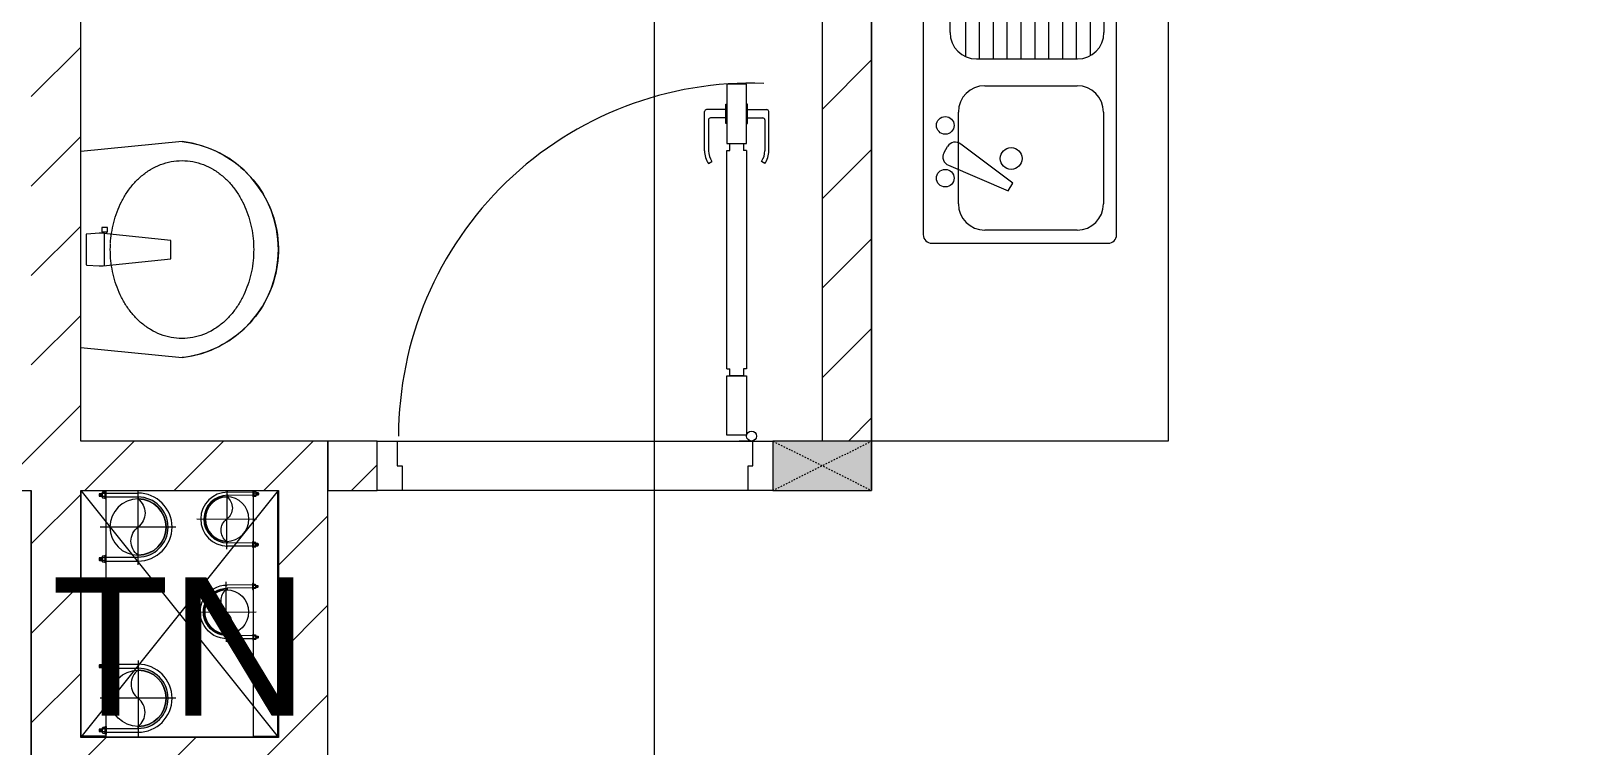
# Model space of a CAD drawing. Header units: millimetres. Extents: x 962 to 241049, y -15958 to 84407.
# Drawn here: x 148957 to 152115, y 30520 to 31966 of the extents above; entities that cross this region are included whole.
import ezdxf

# ---------------------------------------------------------------- set-up
doc = ezdxf.new("R2010")
doc.units = ezdxf.units.MM
doc.linetypes.add('Dash', pattern=[6, 3, -3])
doc.linetypes.add('IMPORT-CENTER _3_', pattern=[10.16, 6.35, -1.27, 1.27, -1.27])
for name, color, linetype, lineweight in [('0-1', 7, 'Continuous', 5), ('0-2', 250, 'Continuous', 9), ('A-ANNO-DIMS', 211, 'Continuous', 9), ('A-ANNO-DIMS-160', 211, 'Continuous', 9), ('A-DETL-GENF-1', 9, 'Continuous', 9), ('A-DOOR-1', 254, 'Continuous', 9), ('A-DOOR-2', 9, 'Continuous', 9), ('A-FLOR-1', 250, 'Continuous', 9), ('A-FLOR-2', 9, 'Continuous', 9), ('A-WALL-1', 253, 'Continuous', 18), ('A-WALL-2', 9, 'Continuous', 9), ('A-WALL-3', 113, 'Continuous', 18), ('A-WALL-PATT-1', 10, 'Continuous', 9), ('A-WALL-PATT-2', 111, 'Continuous', 9), ('G-ANNO-TEXT-1', 7, 'Continuous', 9), ('G-IMPT', 8, 'Continuous', 9), ('G-IMPT-2', 8, 'IMPORT-CENTER _3_', 9), ('I-FURN', 30, 'Continuous', 9), ('I-FURN-1', 254, 'Continuous', 9), ('M-EQPM', 50, 'Continuous', 9), ('P-SANR-FIXT-1', 254, 'Continuous', 9), ('S-COLS', 52, 'Continuous', 9), ('S-COLS-4', 254, 'Continuous', 9), ('S-COLS-5', 253, 'Continuous', 18), ('S-COLS-HDLN-1', 9, 'Dash', 9)]:
    doc.layers.add(name, color=color, linetype=linetype, lineweight=lineweight)
doc.styles.add('Arial_10', font='arial_0.ttf', dxfattribs={"height": 280})
doc.styles.add('UTM Avo', font='UTM Avo.ttf', dxfattribs={"width": 0.9, "height": 400})
doc.dimstyles.new('1_Dim_chi_tiet_2_5', dxfattribs={"dimscale": 304.8, "dimtxt": 399.720379, "dimasz": 0.629921, "dimexe": 0.524934, "dimexo": 0.0625, "dimgap": 0.052493, "dimtad": 1, "dimdec": 0, "dimrnd": 5, "dimzin": 0, "dimdsep": 46, "dimtxsty": 'UTM Avo', "dimblk1": 'OBLIQUE', "dimblk2": 'OBLIQUE', "dimsah": 1, "dimcen": 0.09, "dimdle": 0.524934, "dimazin": 0, "dimtfac": 1, "dimtdec": 4, "dimtix": 1, "dimtmove": 0, "dimatfit": 3, "dimfxl": 1.049869, "dimfxlon": 1, "dimtvp": 1, "dimtolj": 1, "dimtzin": 0, "dimarcsym": 2})
pattern_1 = [(45, (0, 0), (-90.50967, 90.50967), [])]
pattern_2 = [(45, (63179.03, 0), (-90.50967, 90.50967), [])]

# ---------------------------------------------------------------- blocks, each defined once
blk = doc.blocks.new('NCV_TKTC_KET CAU_rvt-1-TKCS_MB TẦNG 1')
at = {"layer": 'A-FLOR-1'}
blk.add_line((86277.6, 30537.9), (85877.7, 30537.9), dxfattribs=at)
blk = doc.blocks.new('HE BEP B_ - HE BEP B_-440115-TKCS_MB TẦNG 1')
at = {"layer": 'I-FURN'}
for p, q in [((599.3, 521.3), (1380.9, 521.3)), ((569.3, 491.3), (569.3, 119.3)), ((1410.9, 491.3), (1410.9, 119.3)), ((679.8, 418.4), (675.4, 414)), ((675.4, 414), (704.6, 384.9)), ((709, 389.3), (679.8, 418.4)), ((897.4, 421.2), (868.3, 392)), ((872.7, 387.6), (901.8, 416.8)), ((901.8, 416.8), (897.4, 421.2)), ((1078.5, 416.8), (1082.9, 421.2)), ((1107.6, 387.6), (1078.5, 416.8)), ((1082.9, 421.2), (1112, 392)), ((1271.3, 389.3), (1300.4, 418.4)), ((1304.8, 414), (1275.7, 384.9)), ((1300.4, 418.4), (1304.8, 414)), ((704.6, 384.9), (709, 389.3)), ((868.3, 392), (872.7, 387.6)), ((1112, 392), (1107.6, 387.6)), ((1275.7, 384.9), (1271.3, 389.3)), ((672.7, 196.4), (701.8, 225.6)), ((706.2, 221.2), (677.1, 192.1)), ((701.8, 225.6), (706.2, 221.2)), ((865.5, 223.9), (869.9, 228.3)), ((894.6, 194.8), (865.5, 223.9)), ((869.9, 228.3), (899, 199.2)), ((1110.3, 228.3), (1081.2, 199.2)), ((1085.6, 194.8), (1114.7, 223.9)), ((1114.7, 223.9), (1110.3, 228.3)), ((1278.4, 225.6), (1274, 221.2)), ((1274, 221.2), (1303.2, 192.1)), ((1307.6, 196.4), (1278.4, 225.6)), ((677.1, 192.1), (672.7, 196.4)), ((899, 199.2), (894.6, 194.8)), ((1081.2, 199.2), (1085.6, 194.8)), ((1303.2, 192.1), (1307.6, 196.4)), ((656.9, 130.4), (656.9, 126.5)), ((689.4, 130.4), (656.9, 130.4)), ((656.9, 126.5), (689.4, 126.5)), ((689.4, 126.5), (689.4, 130.4)), ((1290.8, 126.5), (1290.8, 130.4)), ((1290.8, 130.4), (1323.3, 130.4)), ((1323.3, 126.5), (1290.8, 126.5)), ((1323.3, 130.4), (1323.3, 126.5)), ((599.3, 89.3), (1380.9, 89.3))]:
    blk.add_line(p, q, dxfattribs=at)
for centre, radius in [((787.2, 306.6), 142.6), ((1193, 306.6), 142.6), ((787.2, 306.6), 131.3), ((1193, 306.6), 131.3), ((787.2, 306.6), 87.2), ((1193, 306.6), 87.2), ((787.2, 306.6), 43.6), ((1193, 306.6), 43.6), ((787.2, 306.6), 30.9), ((1193, 306.6), 30.9)]:
    blk.add_circle(centre, radius, dxfattribs=at)
for centre, radius, start, end in [((599.3, 491.3), 30, 90, 180), ((1380.9, 491.3), 30, 0, 90), ((690.4, 128.8), 33.5, 163.9419, 180), ((690.4, 128.8), 33.5, 180, 196.0581), ((681.9, 131.3), 24.7, 145.204, 163.9419), ((673.1, 128.4), 11.6, 9.9102, 170.0898), ((673.1, 128.4), 11.6, 189.7177, 350.2823), ((676.6, 135), 18.1, 120.7976, 145.204), ((673.2, 140.7), 11.5, 90, 120.7976), ((673.2, 140.7), 11.5, 59.2024, 90), ((669.8, 135), 18.1, 34.796, 59.2024), ((664.4, 131.3), 24.7, 16.0581, 34.796), ((655.9, 128.8), 33.5, 0, 16.0581), ((655.9, 128.8), 33.5, 343.9419, 0), ((1324.3, 128.8), 33.5, 163.9419, 180), ((1324.3, 128.8), 33.5, 180, 196.0581), ((1315.8, 131.3), 24.7, 145.204, 163.9419), ((1310.5, 135), 18.1, 120.7976, 145.204), ((1307.2, 128.4), 11.6, 9.9102, 170.0898), ((1307.2, 128.4), 11.6, 189.7177, 350.2823), ((1307.1, 140.7), 11.5, 90, 120.7976), ((1307.1, 140.7), 11.5, 59.2024, 90), ((1303.7, 135), 18.1, 34.796, 59.2024), ((1298.3, 131.3), 24.7, 16.0581, 34.796), ((1289.8, 128.8), 33.5, 0, 16.0581), ((1289.8, 128.8), 33.5, 343.9419, 0), ((599.3, 119.3), 30, 180, 270), ((681.9, 126.4), 24.7, 196.0581, 214.796), ((676.6, 122.6), 18.1, 214.796, 239.2024), ((673.2, 116.9), 11.5, 239.2024, 270), ((673.2, 116.9), 11.5, 270, 300.7976), ((669.8, 122.6), 18.1, 300.7976, 325.204), ((664.4, 126.4), 24.7, 325.204, 343.9419), ((1315.8, 126.4), 24.7, 196.0581, 214.796), ((1310.5, 122.6), 18.1, 214.796, 239.2024), ((1307.1, 116.9), 11.5, 239.2024, 270), ((1307.1, 116.9), 11.5, 270, 300.7976), ((1303.7, 122.6), 18.1, 300.7976, 325.204), ((1298.3, 126.4), 24.7, 325.204, 343.9419), ((1380.9, 119.3), 30, 270, 0)]:
    blk.add_arc(centre, radius, start, end, dxfattribs=at)
at = {"layer": 'I-FURN-1'}
for p, q in [((2000, 600), (2000, 0)), ((2000, 0), (2000, 600)), ((2000, 0), (0, 0)), ((0, 0), (2000, 0)), ((0, 0), (0, -1600)), ((0, 0), (0, -1600)), ((-495.6, -337.9), (-495.6, -1182.5)), ((-121.9, -320.4), (-478.1, -320.4)), ((-388, -347.1), (-183.5, -347.1)), ((-382.2, -347.1), (-382.2, -827.2)), ((-354.2, -347.1), (-354.2, -827.2)), ((-326.2, -347.1), (-326.2, -827.2)), ((-298.2, -347.1), (-298.2, -827.2)), ((-270.2, -347.1), (-270.2, -827.2)), ((-242.2, -347.1), (-242.2, -827.2)), ((-214.2, -347.1), (-214.2, -827.2)), ((-186.2, -347.1), (-186.2, -827.2)), ((-104.4, -1182.5), (-104.4, -337.9)), ((-410.2, -351.9), (-410.2, -822.3)), ((-158.2, -353.5), (-158.2, -820.8)), ((-441.3, -773.8), (-441.3, -400.4)), ((-130.2, -400.4), (-130.2, -773.8)), ((-183.5, -827.2), (-388, -827.2)), ((-371.1, -881.2), (-184.4, -881.2)), ((-424.5, -1120), (-424.5, -934.5)), ((-131.1, -934.5), (-131.1, -1120)), ((-453.5, -1016.6), (-446.4, -1004.2)), ((-314.6, -1078.3), (-419.7, -999.4)), ((-444.4, -1042.1), (-323.5, -1093.7)), ((-323.5, -1093.7), (-314.6, -1078.3)), ((-478.1, -1200), (-121.9, -1200)), ((-184.4, -1173.3), (-371.1, -1173.3)), ((0, -1600), (-600, -1600)), ((0, -1600), (-600, -1600))]:
    blk.add_line(p, q, dxfattribs=at)
for centre, radius in [((-451.1, -961.5), 17.8), ((-317.8, -1028.4), 22.2), ((-451.1, -1068.2), 17.8)]:
    blk.add_circle(centre, radius, dxfattribs=at)
for centre, radius, start, end in [((-478.1, -337.9), 17.5, 90, 180), ((-388, -400.4), 53.3, 90, 180), ((-183.5, -400.4), 53.3, 0, 90), ((-121.9, -337.9), 17.5, 360, 90), ((-388, -773.8), 53.3, 180, 270), ((-183.5, -773.8), 53.3, 270, 0), ((-371.1, -934.5), 53.3, 90, 180), ((-184.4, -934.5), 53.3, 0, 90), ((-431, -1013.1), 17.8, 50.5382, 150.0479), ((-438.1, -1025.5), 17.8, 150.0479, 249.4621), ((-371.1, -1120), 53.3, 180, 270), ((-184.4, -1120), 53.3, 270, 0), ((-478.1, -1182.5), 17.5, 180, 270), ((-121.9, -1182.5), 17.5, 270, 360)]:
    blk.add_arc(centre, radius, start, end, dxfattribs=at)
blk = doc.blocks.new('bonruatreo - Chậu rửa-V43-TKCS_MB TẦNG 1')
at = {"layer": 'P-SANR-FIXT-1'}
for p, q in [((-218.6, 205), (-198.4, 0)), ((198.4, 0), (218.6, 205)), ((-18.5, 182.5), (-32.2, 52.9)), ((18.5, 182.5), (-18.5, 182.5)), ((33, 45.4), (18.5, 182.5)), ((-35.6, 54.2), (-44.7, 54.2)), ((-44.7, 54.2), (-44.7, 42.8)), ((-44.7, 42.8), (-35.6, 42.8)), ((-35.6, 52.9), (-35.6, 54.2)), ((-32.2, 52.9), (-35.6, 52.9)), ((-35.6, 44.2), (-35.6, 52.9)), ((-35.6, 42.8), (-35.6, 44.2)), ((-35.6, 44.2), (-33.1, 44.2)), ((-32.2, 52.9), (-33.1, 44.2)), ((-33, 37.3), (-31.4, 12.2)), ((32.7, 48.5), (-32.7, 48.5)), ((31.4, 12.2), (33, 37.3)), ((-30.2, 11), (30.2, 11))]:
    blk.add_line(p, q, dxfattribs=at)
at = {"layer": 'P-SANR-FIXT-1', "flags": 128}
blk.add_lwpolyline([(-218.6, 205), (-217.4, 213.7), (-215.9, 222.4), (-214, 231), (-211.8, 239.5), (-209.3, 247.9), (-206.4, 256.2), (-203.2, 264.4), (-199.6, 272.5), (-195.8, 280.4), (-191.6, 288.1), (-187.1, 295.7), (-182.3, 303.1), (-177.3, 310.3), (-171.9, 317.3), (-166.3, 324.1), (-160.4, 330.6), (-154.2, 336.9), (-147.8, 342.9), (-141.2, 348.7), (-134.3, 354.2), (-127.3, 359.4), (-120, 364.4), (-112.5, 369), (-104.9, 373.4), (-97.1, 377.4), (-89.1, 381.2), (-81, 384.6), (-72.7, 387.6), (-64.4, 390.4), (-55.9, 392.8), (-47.3, 394.8), (-38.7, 396.6), (-30, 397.9), (-21.3, 399), (-12.5, 399.6), (-3.7, 400), (5.1, 399.9), (13.9, 399.6), (22.6, 398.8), (31.4, 397.8), (40.1, 396.3), (48.7, 394.5), (57.2, 392.4), (65.7, 390), (74, 387.2), (82.2, 384.1), (90.3, 380.6), (98.3, 376.8), (106.1, 372.7), (113.7, 368.3), (121.1, 363.6), (128.4, 358.7), (135.4, 353.4), (142.2, 347.8), (148.8, 342), (155.2, 335.9), (161.3, 329.6), (167.2, 323), (172.8, 316.2), (178.1, 309.2), (183.1, 302), (187.8, 294.6), (192.2, 287), (196.4, 279.2), (200.2, 271.3), (203.7, 263.2), (206.8, 255), (209.7, 246.6), (212.2, 238.2), (214.3, 229.7), (216.1, 221.1), (217.6, 212.4), (218.6, 205)], dxfattribs=at)
at = {"layer": 'P-SANR-FIXT-1'}
for centre, radius, start, end in [((0, 180), 220, 6.525, 173.475), ((5.5, 41.4), 38.7, 175.8543, 186.034), ((-5.5, 41.4), 38.7, 353.966, 6.034), ((-30.1, 12.3), 1.3, 183.5997, 268.7722), ((30.1, 12.3), 1.3, 271.2278, 356.4003)]:
    blk.add_arc(centre, radius, start, end, dxfattribs=at)
for points in [[(-180, 205), (-180, 212.4), (-178.6, 227.3), (-172.4, 248.8), (-162.5, 268.9), (-149.4, 287), (-133.8, 303), (-116.1, 316.6), (-96.9, 327.9), (-76.5, 336.8), (-55.2, 343.5), (-33.3, 347.9), (-11.2, 350.1), (11.1, 350.1), (33.3, 347.9), (55.2, 343.5), (76.5, 336.8), (96.9, 327.9), (116.1, 316.6), (133.8, 302.9), (149.5, 287), (162.5, 268.8), (172.4, 248.8), (178.6, 227.3), (180, 212.4), (180, 205)], [(11.1, 60.3), (3.7, 59.9), (-3.7, 59.9), (-11.1, 60.3)]]:
    blk.add_open_spline(points, degree=3, dxfattribs=at)
for points, knots in [([(-12.2, 60.3), (-19.3, 60.7), (-33.7, 62.2), (-55.2, 66.5), (-76.5, 73.2), (-96.9, 82.1), (-116.1, 93.4), (-133.8, 107), (-149.4, 123), (-162.5, 141.1), (-172.4, 161.2), (-178.6, 182.7), (-180, 197.6), (-180, 205)], [-0.4761302, -0.4761302, -0.4761302, -0.4761302, -0.4347826, -0.3913043, -0.3478261, -0.3043478, -0.2608696, -0.2173913, -0.173913, -0.1304348, -0.0869565, -0.0434783, 0, 0, 0, 0]), ([(180, 205), (180, 197.6), (178.6, 182.7), (172.4, 161.2), (162.5, 141.2), (149.5, 123), (133.8, 107.1), (116.1, 93.4), (96.9, 82.1), (76.5, 73.2), (55.2, 66.5), (33.7, 62.2), (19.3, 60.7), (12.2, 60.3)], [-1, -1, -1, -1, -0.9565217, -0.9130435, -0.8695652, -0.826087, -0.7826087, -0.7391304, -0.6956522, -0.6521739, -0.6086957, -0.5652174, -0.5238765, -0.5238765, -0.5238765, -0.5238765])]:
    blk.add_open_spline(points, degree=3, knots=knots, dxfattribs=at)
blk = doc.blocks.new('DOOR_CW_01 CANH MO-PANEL KINH - DIG_02-800x2200-CỬA NHÔM KÍNH-V44-TKCS_MB TẦNG 1')
at = {"layer": 'A-DETL-GENF-1'}
for p, q in [((-347, -182), (-347, -62)), ((-347, -62), (-307, -62)), ((-307, -62), (-307, -182)), ((-307, -182), (-347, -182)), ((-341, -196), (-341, -182)), ((-341, -182), (-313, -182)), ((-313, -182), (-313, -196)), ((-347, -196), (-341, -196)), ((-347, -638), (-347, -196)), ((-307, -196), (-313, -196)), ((-307, -196), (-307, -638)), ((-383.9, -611.2), (-377.3, -615.8)), ((-270.1, -611.2), (-276.7, -615.8)), ((-392, -637), (-392, -716.5)), ((-384, -699.5), (-384, -637)), ((-347, -638), (-341, -638)), ((-307, -652), (-347, -652)), ((-347, -652), (-347, -772)), ((-341, -652), (-341, -638)), ((-313, -652), (-341, -652)), ((-307, -638), (-313, -638)), ((-313, -638), (-313, -652)), ((-307, -772), (-307, -652)), ((-270, -699.5), (-270, -637)), ((-262, -637), (-262, -716.5)), ((-349, -692.2), (-349, -731.8)), ((-347, -692.2), (-349, -692.2)), ((-347, -692.2), (-347, -731.8)), ((-307, -692.2), (-307, -731.8)), ((-307, -692.2), (-305, -692.2)), ((-305, -692.2), (-305, -731.8)), ((-349, -720.5), (-388, -720.5)), ((-349, -703.5), (-380, -703.5)), ((-305, -703.5), (-274, -703.5)), ((-305, -720.5), (-266, -720.5)), ((-349, -731.8), (-347, -731.8)), ((-305, -731.8), (-307, -731.8)), ((-347, -772), (-307, -772))]:
    blk.add_line(p, q, dxfattribs=at)
blk.add_circle((-357, -60), 10, dxfattribs=at)
for centre, radius, start, end in [((-357, -60), 714, 268, 0), ((-347, -637), 45, 145, 180), ((-347, -637), 37, 145, 180), ((-307, -637), 37, 0, 35), ((-307, -637), 45, 360, 35), ((-388, -716.5), 4, 180, 270), ((-380, -699.5), 4, 180, 270), ((-274, -699.5), 4, 270, 0), ((-266, -716.5), 4, 270, 0)]:
    blk.add_arc(centre, radius, start, end, dxfattribs=at)
at = {"layer": 'A-DOOR-2'}
for p, q in [((-400, 50), (-350, 50)), ((-350, 50), (-350, 0)), ((350, 0), (350, 50)), ((350, 50), (400, 50)), ((400, 50), (400, -50)), ((-360, 0), (-360, -50)), ((-350, 0), (-360, 0)), ((360, 0), (350, 0)), ((360, -50), (360, 0)), ((-360, -50), (-400, -50)), ((-357, -50), (-332, -50)), ((400, -50), (360, -50))]:
    blk.add_line(p, q, dxfattribs=at)
blk = doc.blocks.new('G1_SOF - BO TRU - 100x200-745959-TKCS_MB TẦNG 1')
at = {"layer": 'S-COLS'}
blk.add_hatch(color=256, dxfattribs=at).paths.add_polyline_path([(50, -100), (50, 100), (-50, 100), (-50, -100)])
at = {"layer": 'S-COLS-5'}
for p, q in [((50, 100), (-50, 100)), ((-50, 100), (-50, -100)), ((50, -100), (50, 100)), ((-50, -100), (50, -100))]:
    blk.add_line(p, q, dxfattribs=at)
at = {"layer": 'S-COLS-HDLN-1'}
for p, q in [((50, 100), (-50, -100)), ((-50, 100), (50, -100))]:
    blk.add_line(p, q, dxfattribs=at)
blk = doc.blocks.new('NCV_TKTC_TANG 1_rvt-1-TKCS_MB TẦNG 1')
at = {"layer": 'A-WALL-PATT-1'}
h = blk.add_hatch(dxfattribs=at)
h.set_pattern_fill('FP_1', color=256, style=0, pattern_type=2)
h.set_pattern_definition(pattern_1)
h.paths.add_polyline_path([(87477.6, 31136.9), (87477.6, 33336.9), (87377.6, 33336.9), (87377.6, 31136.9)])
h = blk.add_hatch(dxfattribs=at)
h.set_pattern_fill('FP_1', color=256, style=0, pattern_type=2)
h.set_pattern_definition(pattern_1)
h.paths.add_polyline_path([(86477.6, 31036.9), (86477.6, 31136.9), (86377.6, 31136.9), (86377.6, 31036.9)])
h.paths.add_polyline_path([(87277.6, 31036.9), (87277.6, 31036.9), (87277.6, 31136.9)])
at = {"layer": 'A-FLOR-2'}
for p, q in [((87477.6, 33336.9), (87477.6, 31036.9)), ((85777.6, 30436.9), (85777.6, 31036.9)), ((87227.6, 31036.9), (86527.6, 31036.9))]:
    blk.add_line(p, q, dxfattribs=at)
at = {"layer": 'A-WALL-1'}
for p, q in [((87377.6, 33336.9), (87377.6, 31136.9)), ((87477.6, 31136.9), (87477.6, 33336.9)), ((86477.6, 31136.9), (86377.6, 31136.9)), ((86377.6, 31136.9), (86377.6, 31036.9)), ((86477.6, 31036.9), (86477.6, 31136.9)), ((86377.6, 31036.9), (86477.6, 31036.9))]:
    blk.add_line(p, q, dxfattribs=at)
at = {"layer": 'A-WALL-2'}
for p, q in [((86517.6, 31136.9), (87237.6, 31136.9)), ((87227.6, 31036.9), (86527.6, 31036.9))]:
    blk.add_line(p, q, dxfattribs=at)
at = {"layer": 'A-DOOR-1', "rotation": 180}
blk.add_blockref('DOOR_CW_01 CANH MO-PANEL KINH - DIG_02-800x2200-CỬA NHÔM KÍNH-V44-TKCS_MB TẦNG 1', (86877.6, 31086.9), dxfattribs=at)
at = {"layer": 'I-FURN-1'}
blk.add_blockref('HE BEP B_ - HE BEP B_-440115-TKCS_MB TẦNG 1', (88077.6, 32736.9), dxfattribs=at)
at = {"layer": 'P-SANR-FIXT-1', "rotation": 269.9999999999997}
blk.add_blockref('bonruatreo - Chậu rửa-V43-TKCS_MB TẦNG 1', (85877.6, 31524.2), dxfattribs=at)
at = {"layer": 'S-COLS-4', "rotation": 89.9999999999993}
blk.add_blockref('G1_SOF - BO TRU - 100x200-745959-TKCS_MB TẦNG 1', (87377.6, 31086.9), dxfattribs=at)
blk = doc.blocks.new('TKTC_XREF_251221_MB TANG 1 - TKTC_XREF_260130_MB TANG 1_dwg_$cc-4202111-TKCS_MB TẦNG 1')
at = {"layer": 'G-IMPT'}
blk.add_circle((0, 0), 0.5, dxfattribs=at)
for centre, radius, start, end in [((0, 0), 0.5, 90, 270), ((0.188, 0.25), 0.313, 126.8699, 233.1301), ((-0.188, -0.25), 0.313, 306.8699, 53.1301)]:
    blk.add_arc(centre, radius, start, end, dxfattribs=at)
at = {"layer": 'G-IMPT-2'}
for p, q in [((0, -0.673), (0, 0.65)), ((-0.673, 0), (0.673, 0))]:
    blk.add_line(p, q, dxfattribs=at)
blk = doc.blocks.new('TKTC_XREF_251221_MB TANG 1 - TKTC_XREF_260130_MB TANG 1_dwg_CUM U_DN100-4202112-TKCS_MB TẦNG 1')
at = {"layer": 'G-IMPT'}
blk.add_hatch(color=256, dxfattribs=at).paths.add_polyline_path([(0, 61), (0, 57), (14.8, 55.1), (28.5, 49.4), (40.3, 40.3), (49.4, 28.5), (55.1, 14.8), (57, 0), (55.1, -14.8), (49.4, -28.5), (40.3, -40.3), (28.5, -49.4), (14.8, -55.1), (0, -57), (0, -61), (15.8, -58.9), (30.5, -52.8), (43.1, -43.1), (52.8, -30.5), (59.7, -9.6), (61, 0), (58.9, 15.8), (52.8, 30.5), (43.1, 43.1), (30.5, 52.8), (15.8, 58.9)])
for p, q in [((-79.1, 66.6), (-79.1, 63.4)), ((-76.6, 66.6), (-76.6, 63.4)), ((-74.6, 66.6), (-74.6, 63.4)), ((-72.7, 69.3), (-72.7, 60.7)), ((-66.9, 67.9), (-71.7, 67.9)), ((-65, 69), (0, 69)), ((-66.9, 62.1), (-71.7, 62.1)), ((-72.7, -60.7), (-72.7, -69.3)), ((-66.9, -62.1), (-71.7, -62.1)), ((-79.1, -63.4), (-79.1, -66.6)), ((-76.6, -63.4), (-76.6, -66.6)), ((-74.6, -63.4), (-74.6, -66.6)), ((-66.9, -67.9), (-71.7, -67.9)), ((-65, -69), (0, -69))]:
    blk.add_line(p, q, dxfattribs=at)
at = {"layer": 'G-IMPT', "flags": 128}
for points in [[(-72.7, 67.6), (-78.1, 67.6), (-78.1, 62.4), (-72.7, 62.4)], [(-71.7, 59.2), (-66.9, 59.2), (-66.9, 70.8), (-71.7, 70.8)], [(-66.9, 70.8), (-66.9, 72.7), (-65, 72.7), (-65, 57.3), (-66.9, 57.3), (-66.9, 59.2)], [(-65, 61), (0, 61), (0, 57)], [(-72.7, -62.4), (-78.1, -62.4), (-78.1, -67.6), (-72.7, -67.6)], [(-71.7, -70.8), (-66.9, -70.8), (-66.9, -59.2), (-71.7, -59.2)], [(-66.9, -59.2), (-66.9, -57.3), (-65, -57.3), (-65, -72.7), (-66.9, -72.7), (-66.9, -70.8)], [(-65, -61), (0, -61), (0, -57)]]:
    blk.add_lwpolyline(points, dxfattribs=at)
at = {"layer": 'G-IMPT'}
for centre, radius, start, end in [((-78.1, 66.6), 0.96, 90, 180), ((-78.1, 63.4), 0.96, 180, 270), ((-71.1, 69.3), 1.56, 112.6199, 247.3801), ((-67.9, 65), 4.8, 143.1301, 216.8699), ((0, 0), 69, 270, 90), ((-71.1, 60.7), 1.56, 112.6199, 247.3801), ((0, 0), 61, 270, 90), ((0, 0), 57, 270, 90), ((-78.1, -63.4), 0.96, 90, 180), ((-71.1, -60.7), 1.56, 112.6199, 247.3801), ((-67.9, -65), 4.8, 143.1301, 216.8699), ((-78.1, -66.6), 0.96, 180, 270), ((-71.1, -69.3), 1.56, 112.6199, 247.3801)]:
    blk.add_arc(centre, radius, start, end, dxfattribs=at)
blk = doc.blocks.new('TKTC_XREF_251221_MB TANG 1 - TKTC_XREF_260130_MB TANG 1_dwg_$cc-V139-TKCS_MB TẦNG 1')
at = {"layer": 'G-IMPT'}
blk.add_circle((0, 0), 0.5, dxfattribs=at)
for centre, radius, start, end in [((0, 0), 0.5, 90, 270), ((0.188, 0.25), 0.313, 126.8699, 233.1301), ((-0.188, -0.25), 0.313, 306.8699, 53.1301)]:
    blk.add_arc(centre, radius, start, end, dxfattribs=at)
at = {"layer": 'G-IMPT-2'}
for p, q in [((0, -0.643), (0, 0.673)), ((-0.673, 0), (0.673, 0))]:
    blk.add_line(p, q, dxfattribs=at)
blk = doc.blocks.new('TKTC_XREF_251221_MB TANG 1 - TKTC_XREF_260130_MB TANG 1_dwg_$cc-4202114-TKCS_MB TẦNG 1')
at = {"layer": 'G-IMPT'}
blk.add_circle((0, 0), 0.5, dxfattribs=at)
for centre, radius, start, end in [((0, 0), 0.5, 90, 270), ((0.188, 0.25), 0.313, 126.8699, 233.1301), ((-0.188, -0.25), 0.313, 306.8699, 53.1301)]:
    blk.add_arc(centre, radius, start, end, dxfattribs=at)
at = {"layer": 'G-IMPT-2'}
for p, q in [((0, -0.673), (0, 0.673)), ((-0.673, 0), (0.673, 0))]:
    blk.add_line(p, q, dxfattribs=at)
blk = doc.blocks.new('TKTC_XREF_251221_MB TANG 1 - TKTC_XREF_260130_MB TANG 1_dwg_CUM U_DN100-4202115-TKCS_MB TẦNG 1')
at = {"layer": 'G-IMPT'}
blk.add_hatch(color=256, dxfattribs=at).paths.add_polyline_path([(0, -61), (0, -57), (14.8, -55.1), (28.5, -49.4), (40.3, -40.3), (49.4, -28.5), (55.1, -14.8), (57, 0), (55.1, 14.8), (49.4, 28.5), (40.3, 40.3), (28.5, 49.4), (14.8, 55.1), (0, 57), (0, 61), (15.8, 58.9), (30.5, 52.8), (43.1, 43.1), (52.8, 30.5), (58.9, 15.8), (61, 0), (58.9, -15.8), (52.8, -30.5), (43.1, -43.1), (30.5, -52.8), (15.8, -58.9)])
for p, q in [((-79.1, 66.6), (-79.1, 63.4)), ((-76.6, 66.6), (-76.6, 63.4)), ((-74.6, 66.6), (-74.6, 63.4)), ((-72.7, 69.3), (-72.7, 60.7)), ((-66.9, 67.9), (-71.7, 67.9)), ((-66.9, 62.1), (-71.7, 62.1)), ((-65, 69), (0, 69)), ((-79.1, -63.4), (-79.1, -66.6)), ((-76.6, -63.4), (-76.6, -66.6)), ((-74.6, -63.4), (-74.6, -66.6)), ((-72.7, -60.7), (-72.7, -69.3)), ((-66.9, -62.1), (-71.7, -62.1)), ((-66.9, -67.9), (-71.7, -67.9)), ((-65, -69), (0, -69))]:
    blk.add_line(p, q, dxfattribs=at)
at = {"layer": 'G-IMPT', "flags": 128}
for points in [[(-72.7, 67.6), (-78.1, 67.6), (-78.1, 62.4), (-72.7, 62.4)], [(-71.7, 59.2), (-66.9, 59.2), (-66.9, 70.8), (-71.7, 70.8)], [(-66.9, 70.8), (-66.9, 72.7), (-65, 72.7), (-65, 57.3), (-66.9, 57.3), (-66.9, 59.2)], [(-65, 61), (0, 61), (0, 57)], [(-72.7, -62.4), (-78.1, -62.4), (-78.1, -67.6), (-72.7, -67.6)], [(-71.7, -70.8), (-66.9, -70.8), (-66.9, -59.2), (-71.7, -59.2)], [(-66.9, -59.2), (-66.9, -57.3), (-65, -57.3), (-65, -72.7), (-66.9, -72.7), (-66.9, -70.8)], [(-65, -61), (0, -61), (0, -57)]]:
    blk.add_lwpolyline(points, dxfattribs=at)
at = {"layer": 'G-IMPT'}
for centre, radius, start, end in [((-78.1, 66.6), 0.96, 90, 180), ((-78.1, 63.4), 0.96, 180, 270), ((-71.1, 69.3), 1.56, 112.6199, 247.3801), ((-67.9, 65), 4.8, 143.1301, 216.8699), ((-71.1, 60.7), 1.56, 112.6199, 247.3801), ((0, 0), 69, 270, 90), ((0, 0), 61, 270, 90), ((0, 0), 57, 270, 90), ((-78.1, -63.4), 0.96, 90, 180), ((-78.1, -66.6), 0.96, 180, 270), ((-71.1, -60.7), 1.56, 112.6199, 247.3801), ((-67.9, -65), 4.8, 143.1301, 216.8699), ((-71.1, -69.3), 1.56, 112.6199, 247.3801)]:
    blk.add_arc(centre, radius, start, end, dxfattribs=at)
blk = doc.blocks.new('TKTC_XREF_251221_MB TANG 1 - TKTC_XREF_260130_MB TANG 1_dwg_$cc-4202118-TKCS_MB TẦNG 1')
at = {"layer": 'G-IMPT'}
blk.add_circle((0, 0), 0.5, dxfattribs=at)
for centre, radius, start, end in [((0, 0), 0.5, 90, 270), ((0.188, 0.25), 0.313, 126.8699, 233.1301), ((-0.188, -0.25), 0.313, 306.8699, 53.1301)]:
    blk.add_arc(centre, radius, start, end, dxfattribs=at)
at = {"layer": 'G-IMPT-2'}
for p, q in [((0, -0.673), (0, 0.673)), ((-0.673, 0), (0.673, 0))]:
    blk.add_line(p, q, dxfattribs=at)
blk = doc.blocks.new('TKTC_XREF_251221_MB TANG 1 - TKTC_XREF_260130_MB TANG 1_dwg-4202109-TKCS_MB TẦNG 1')
at = {"layer": 'G-IMPT', "flags": 128}
for points in [[(-117223.1, -370309.7), (-117223.1, -370808.8), (-117272.9, -370808.4), (-117272.9, -370309.7)], [(-117223.1, -370309.7), (-117223.1, -370807), (-117272.8, -370806.7), (-117272.8, -370309.7)], [(-116925.2, -370309.7), (-116925.2, -370808.8), (-116875.4, -370808.4), (-116875.4, -370309.7)], [(-116925.1, -370309.7), (-116925.1, -370807), (-116875.4, -370806.7), (-116875.4, -370309.7)]]:
    blk.add_lwpolyline(points, dxfattribs=at)
for name, p, xscale, yscale, zscale, rotation in [('TKTC_XREF_251221_MB TANG 1 - TKTC_XREF_260130_MB TANG 1_dwg_CUM U_DN100-4202112-TKCS_MB TẦNG 1', (-117158.1, -370383.7), 0.9974999999999965, 0.9974999999999965, 0.9974999999999965, 0.0009913385626578414), ('TKTC_XREF_251221_MB TANG 1 - TKTC_XREF_260130_MB TANG 1_dwg_CUM U_DN100-4202112-TKCS_MB TẦNG 1', (-116976.8, -370367.6), 0.7894736842105242, 0.7894736842105242, 0.7894736842105242, 179.6259732184666), ('TKTC_XREF_251221_MB TANG 1 - TKTC_XREF_260130_MB TANG 1_dwg_$cc-4202118-TKCS_MB TẦNG 1', (-116979.5, -370555.4), 90.00000000005119, 90.00000000005119, 90.00000000005119, 0.3740267799372842), ('TKTC_XREF_251221_MB TANG 1 - TKTC_XREF_260130_MB TANG 1_dwg_CUM U_DN100-4202112-TKCS_MB TẦNG 1', (-117158, -370730.1), 0.9975000000000005, 0.9975000000000005, 0.9975000000000005, 0.000991338195008684), ('TKTC_XREF_251221_MB TANG 1 - TKTC_XREF_260130_MB TANG 1_dwg_$cc-4202114-TKCS_MB TẦNG 1', (-117158, -370730.1), 113.7150000000091, 113.7150000000091, 113.7150000000091, 179.9990086636432)]:
    blk.add_blockref(name, p, dxfattribs=dict(xscale=xscale, yscale=yscale, zscale=zscale, rotation=rotation))
at = {"extrusion": (0, 0, -1)}
for name, p, xscale, yscale, zscale, rotation in [('TKTC_XREF_251221_MB TANG 1 - TKTC_XREF_260130_MB TANG 1_dwg_$cc-4202111-TKCS_MB TẦNG 1', (117158.1, -370383.7), 113.7150000000092, 113.7150000000092, -113.7150000000092, 359.9990086636432), ('TKTC_XREF_251221_MB TANG 1 - TKTC_XREF_260130_MB TANG 1_dwg_$cc-V139-TKCS_MB TẦNG 1', (116978.7, -370367.6), 90.00000000005107, 90.00000000005107, -90.00000000005109, 180.3740267799373), ('TKTC_XREF_251221_MB TANG 1 - TKTC_XREF_260130_MB TANG 1_dwg_CUM U_DN100-4202115-TKCS_MB TẦNG 1', (116977.6, -370555.4), 0.7894736842105242, 0.7894736842105242, -0.7894736842105242, 359.6259732184666)]:
    blk.add_blockref(name, p, dxfattribs=dict(at, xscale=xscale, yscale=yscale, zscale=zscale, rotation=rotation))
blk = doc.blocks.new('TKTC_XREF_251221_MB TANG 1 - TKTC_XREF_251221_MB TANG 1-2038492-TKCS_MB TẦNG 1')
blk.add_blockref('TKTC_XREF_251221_MB TANG 1 - TKTC_XREF_260130_MB TANG 1_dwg-4202109-TKCS_MB TẦNG 1', (169499.1, 384109.7))
blk = doc.blocks.new('DIMBLOCK195-TKCS_MB TẦNG 1')
at = {"layer": 'A-ANNO-DIMS-160'}
for p, q in [((150217.4, 24576.9), (150217.4, 33497.4)), ((149897.4, 33337.4), (150377.4, 33337.4)), ((150217.4, 33337.4), (149897.4, 33337.4)), ((149897.4, 24736.9), (150377.4, 24736.9)), ((150217.4, 24736.9), (149897.4, 24736.9))]:
    blk.add_line(p, q, dxfattribs=at)
at = {"layer": 'A-ANNO-DIMS-160', "lineweight": 25}
for p, q in [((150217.4, 33337.4), (150121.4, 33433.4)), ((150217.4, 33337.4), (150313.4, 33241.4)), ((150217.4, 24736.9), (150121.4, 24832.9)), ((150217.4, 24736.9), (150313.4, 24640.9))]:
    blk.add_line(p, q, dxfattribs=at)
at = {"layer": 'A-ANNO-DIMS-160', "color": 0, "insert": (149697.8, 28489.4), "char_height": 400, "width": 1314.636, "attachment_point": 1, "rotation": 90, "line_spacing_factor": 1.110334, "style": 'UTM Avo'}
blk.add_mtext('8600', dxfattribs=at)
blk = doc.blocks.new('_Oblique')
at = {"color": 0, "linetype": 'ByBlock', "lineweight": -2}
blk.add_line((-0.5, -0.5), (0.5, 0.5), dxfattribs=at)

msp = doc.modelspace()

# ---------------------------------------------------------------- hatches: boundary and pattern name
at = {"layer": 'A-WALL-PATT-2'}
h = msp.add_hatch(dxfattribs=at)
h.set_pattern_fill('FP_1', color=256, style=0, pattern_type=2)
h.set_pattern_definition(pattern_2)
h.paths.add_polyline_path([(149056.6, 31136.9), (149056.6, 33336.9), (148956.6, 33336.9), (148956.6, 31136.9)])
h = msp.add_hatch(dxfattribs=at)
h.set_pattern_fill('FP_1', color=256, style=0, pattern_type=2)
h.set_pattern_definition(pattern_2)
h.paths.add_polyline_path([(149056.6, 31036.9), (149056.6, 31136.9), (146756.6, 31136.9), (146756.6, 31036.9), (148956.7, 31036.9)])
h = msp.add_hatch(dxfattribs=at)
h.set_pattern_fill('FP_1', color=256, style=0, pattern_type=2)
h.set_pattern_definition(pattern_2)
h.paths.add_polyline_path([(149056.6, 31036.9), (149456.6, 31036.9), (149456.6, 31136.9), (149056.6, 31136.9)])
h = msp.add_hatch(dxfattribs=at)
h.set_pattern_fill('FP_1', color=256, style=0, pattern_type=2)
h.set_pattern_definition(pattern_2)
h.paths.add_polyline_path([(149520, 30537.4), (149556.6, 30537.4), (149556.6, 31136.9), (149456.6, 31136.9), (149456.6, 30537.4)])
h = msp.add_hatch(dxfattribs=at)
h.set_pattern_fill('FP_1', color=256, style=0, pattern_type=2)
h.set_pattern_definition(pattern_2)
h.paths.add_polyline_path([(149056.7, 30537.4), (149056.7, 31036.9), (148956.7, 31036.9), (148956.7, 30537.4)])
h = msp.add_hatch(dxfattribs=at)
h.set_pattern_fill('FP_1', color=256, style=0, pattern_type=2)
h.set_pattern_definition(pattern_2)
h.paths.add_polyline_path([(149117, 30437.4), (149556.6, 30437.4), (149556.6, 30537.4), (148956.7, 30537.4), (148956.7, 30437.4)])

# ---------------------------------------------------------------- linework, layer by layer
at = {"layer": '0-2'}
for p, q in [((149455.9, 31036.9), (149056.7, 30538)), ((149456.6, 30537.9), (149057.3, 31036.9)), ((149056.7, 30537.9), (149456.6, 30537.9))]:
    msp.add_line(p, q, dxfattribs=at)
at = {"layer": 'A-WALL-3'}
for p, q in [((149056.6, 31136.9), (149056.6, 32977.7)), ((149556.6, 31136.9), (149056.6, 31136.9)), ((149556.6, 30437.4), (149556.6, 31136.9)), ((146756.6, 31036.9), (148956.7, 31036.9)), ((148956.7, 31036.9), (148956.7, 30437.4)), ((149056.6, 31036.9), (149456.6, 31036.9)), ((149056.7, 30537.4), (149056.7, 31036.9)), ((149456.6, 31036.9), (149456.6, 30537.4)), ((149456.6, 30537.4), (149056.7, 30537.4))]:
    msp.add_line(p, q, dxfattribs=at)

# ---------------------------------------------------------------- block references
at = {"layer": '0-1'}
for name in ['NCV_TKTC_KET CAU_rvt-1-TKCS_MB TẦNG 1', 'NCV_TKTC_TANG 1_rvt-1-TKCS_MB TẦNG 1']:
    msp.add_blockref(name, (63179, 0), dxfattribs=at)
at = {"layer": 'M-EQPM'}
msp.add_blockref('TKTC_XREF_251221_MB TANG 1 - TKTC_XREF_251221_MB TANG 1-2038492-TKCS_MB TẦNG 1', (96831.6, 17236.9), dxfattribs=at)

# ---------------------------------------------------------------- texts
at = {"layer": 'G-ANNO-TEXT-1', "insert": (149258.2, 30721.1), "char_height": 280, "width": 603.2, "attachment_point": 5, "line_spacing_factor": 0.936439, "style": 'Arial_10'}
msp.add_mtext('\\pt79.9988,160.0004,239.9992,320.0008,399.9996,480.0012,560,639.9988,720.0004,799.9992,880.0008,959.9996,1040.0012,1120,1199.9988,1280.0004,1359.9992,1440.0008,1519.9996,1600.0012,1680,1759.9988,1840.0004,1919.9992,2000.0008,2079.9996,2160.0012,2240,2319.9988,2400.0004,2479.9992,2560.0008;TN', dxfattribs=at)

# ---------------------------------------------------------------- dimensions: what is measured, and where the dimension line sits
at = {"layer": 'A-ANNO-DIMS'}
dim = msp.add_linear_dim(base=(150217.3981, 33337.3629), p1=(149897.3981, 24736.936), p2=(149897.3981, 33337.3629), angle=90, dimstyle='1_Dim_chi_tiet_2_5', override={"dimpost": '<>', "dimfxl": 8600.426822}, dxfattribs=at)
dim.commit()
dim.dimension.update_dxf_attribs({"geometry": 'DIMBLOCK195-TKCS_MB TẦNG 1', "text_midpoint": (149994.406, 29037.1494)})

doc.saveas('drawing.dxf')
